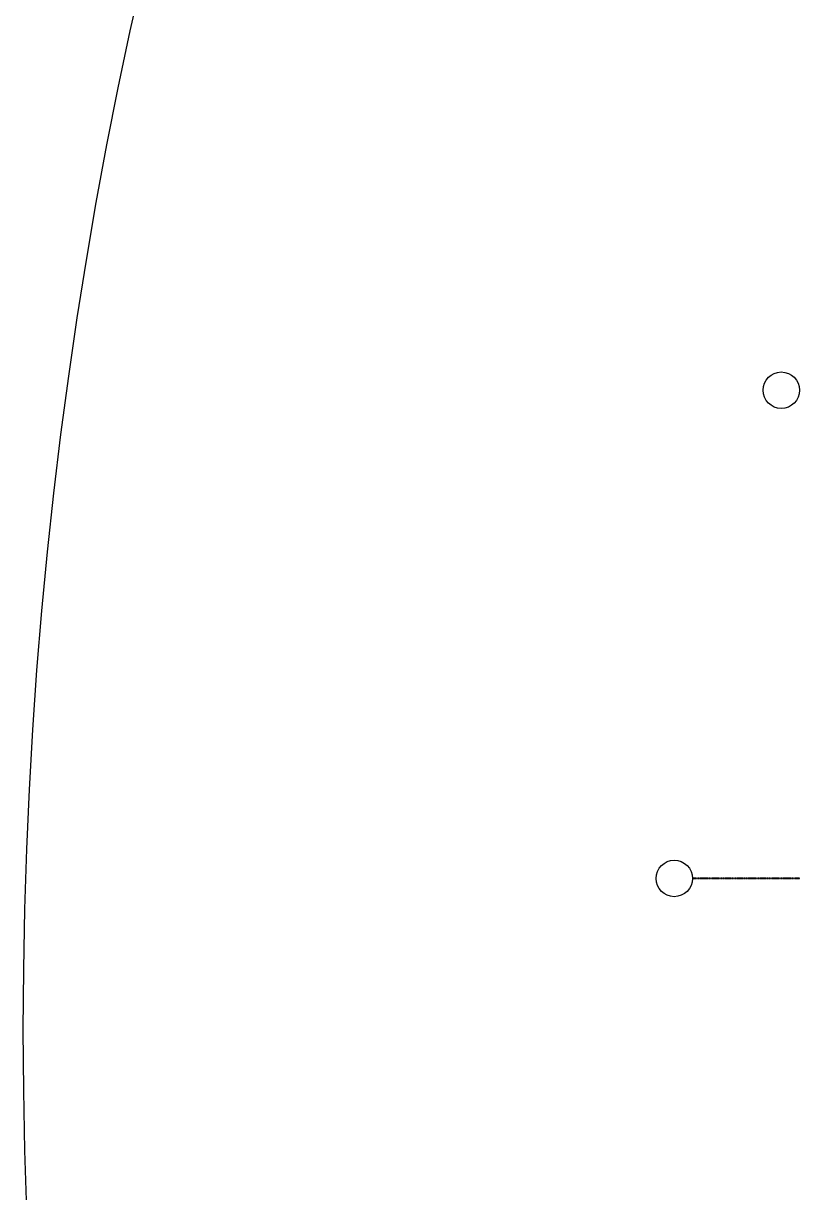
# Model space of a CAD drawing. Header units: inches. Extents: x 734146 to 834146, y 204695 to 304695.
# Drawn here: x 734146 to 742452, y 252955 to 265460 of the extents above; entities that cross this region are included whole.
import ezdxf

# ---------------------------------------------------------------- set-up
doc = ezdxf.new("R2010")
doc.units = ezdxf.units.IN
doc.header["$MEASUREMENT"] = 0

msp = doc.modelspace()

# ---------------------------------------------------------------- linework, layer by layer
for points in [[(741307, 256317), (741307, 256314), (741310, 256314), (741310, 256317)], [(741313, 256317), (741313, 256314), (741316, 256314), (741316, 256317)], [(741319, 256317), (741319, 256314), (741322, 256314), (741322, 256317)], [(741325, 256317), (741325, 256314), (741328, 256314), (741328, 256317)], [(741331, 256317), (741331, 256314), (741334, 256314), (741334, 256317)], [(741337, 256317), (741337, 256314), (741340, 256314), (741340, 256317)], [(741343, 256317), (741343, 256314), (741346, 256314), (741346, 256317)], [(741349, 256317), (741349, 256314), (741352, 256314), (741352, 256317)], [(741355, 256317), (741355, 256314), (741358, 256314), (741358, 256317)], [(741361, 256317), (741361, 256314), (741364, 256314), (741364, 256317)], [(741367, 256317), (741367, 256314), (741370, 256314), (741370, 256317)], [(741373, 256317), (741373, 256314), (741376, 256314), (741376, 256317)], [(741379, 256317), (741379, 256314), (741382, 256314), (741382, 256317)], [(741385, 256317), (741385, 256314), (741388, 256314), (741388, 256317)], [(741391, 256317), (741391, 256314), (741394, 256314), (741394, 256317)], [(741397, 256317), (741397, 256314), (741400, 256314), (741400, 256317)], [(741403, 256317), (741403, 256314), (741406, 256314), (741406, 256317)], [(741409, 256317), (741409, 256314), (741412, 256314), (741412, 256317)], [(741415, 256317), (741415, 256314), (741418, 256314), (741418, 256317)], [(741421, 256317), (741421, 256314), (741424, 256314), (741424, 256317)], [(741427, 256317), (741427, 256314), (741430, 256314), (741430, 256317)], [(741433, 256317), (741433, 256314), (741436, 256314), (741436, 256317)], [(741439, 256317), (741439, 256314), (741442, 256314), (741442, 256317)], [(741445, 256317), (741445, 256314), (741448, 256314), (741448, 256317)], [(741451, 256317), (741451, 256314), (741454, 256314), (741454, 256317)], [(741457, 256317), (741457, 256314), (741460, 256314), (741460, 256317)], [(741463, 256317), (741463, 256314), (741466, 256314), (741466, 256317)], [(741469, 256317), (741469, 256314), (741472, 256314), (741472, 256317)], [(741475, 256317), (741475, 256314), (741478, 256314), (741478, 256317)], [(741481, 256317), (741481, 256314), (741484, 256314), (741484, 256317)], [(741487, 256317), (741487, 256314), (741490, 256314), (741490, 256317)], [(741493, 256317), (741493, 256314), (741496, 256314), (741496, 256317)], [(741499, 256317), (741499, 256314), (741502, 256314), (741502, 256317)], [(741505, 256317), (741505, 256314), (741508, 256314), (741508, 256317)], [(741511, 256317), (741511, 256314), (741514, 256314), (741514, 256317)], [(741517, 256317), (741517, 256314), (741520, 256314), (741520, 256317)], [(741523, 256317), (741523, 256314), (741526, 256314), (741526, 256317)], [(741529, 256317), (741529, 256314), (741532, 256314), (741532, 256317)], [(741535, 256317), (741535, 256314), (741538, 256314), (741538, 256317)], [(741541, 256317), (741541, 256314), (741544, 256314), (741544, 256317)], [(741547, 256317), (741547, 256314), (741550, 256314), (741550, 256317)], [(741553, 256317), (741553, 256314), (741556, 256314), (741556, 256317)], [(741559, 256317), (741559, 256314), (741562, 256314), (741562, 256317)], [(741565, 256317), (741565, 256314), (741568, 256314), (741568, 256317)], [(741571, 256317), (741571, 256314), (741574, 256314), (741574, 256317)], [(741577, 256317), (741577, 256314), (741580, 256314), (741580, 256317)], [(741583, 256317), (741583, 256314), (741586, 256314), (741586, 256317)], [(741589, 256317), (741589, 256314), (741592, 256314), (741592, 256317)], [(741595, 256317), (741595, 256314), (741598, 256314), (741598, 256317)], [(741601, 256317), (741601, 256314), (741604, 256314), (741604, 256317)], [(741607, 256317), (741607, 256314), (741610, 256314), (741610, 256317)], [(741613, 256317), (741613, 256314), (741616, 256314), (741616, 256317)], [(741619, 256317), (741619, 256314), (741622, 256314), (741622, 256317)], [(741625, 256317), (741625, 256314), (741628, 256314), (741628, 256317)], [(741631, 256317), (741631, 256314), (741634, 256314), (741634, 256317)], [(741637, 256317), (741637, 256314), (741640, 256314), (741640, 256317)], [(741643, 256317), (741643, 256314), (741646, 256314), (741646, 256317)], [(741649, 256317), (741649, 256314), (741652, 256314), (741652, 256317)], [(741655, 256317), (741655, 256314), (741658, 256314), (741658, 256317)], [(741661, 256317), (741661, 256314), (741664, 256314), (741664, 256317)], [(741667, 256317), (741667, 256314), (741670, 256314), (741670, 256317)], [(741673, 256317), (741673, 256314), (741676, 256314), (741676, 256317)], [(741679, 256317), (741679, 256314), (741682, 256314), (741682, 256317)], [(741685, 256317), (741685, 256314), (741688, 256314), (741688, 256317)], [(741691, 256317), (741691, 256314), (741694, 256314), (741694, 256317)], [(741697, 256317), (741697, 256314), (741700, 256314), (741700, 256317)], [(741703, 256317), (741703, 256314), (741706, 256314), (741706, 256317)], [(741709, 256317), (741709, 256314), (741712, 256314), (741712, 256317)], [(741715, 256317), (741715, 256314), (741718, 256314), (741718, 256317)], [(741721, 256317), (741721, 256314), (741724, 256314), (741724, 256317)], [(741727, 256317), (741727, 256314), (741730, 256314), (741730, 256317)], [(741733, 256317), (741733, 256314), (741736, 256314), (741736, 256317)], [(741739, 256317), (741739, 256314), (741742, 256314), (741742, 256317)], [(741745, 256317), (741745, 256314), (741748, 256314), (741748, 256317)], [(741751, 256317), (741751, 256314), (741754, 256314), (741754, 256317)], [(741757, 256317), (741757, 256314), (741760, 256314), (741760, 256317)], [(741763, 256317), (741763, 256314), (741766, 256314), (741766, 256317)], [(741769, 256317), (741769, 256314), (741772, 256314), (741772, 256317)], [(741775, 256317), (741775, 256314), (741778, 256314), (741778, 256317)], [(741781, 256317), (741781, 256314), (741784, 256314), (741784, 256317)], [(741787, 256317), (741787, 256314), (741790, 256314), (741790, 256317)], [(741793, 256317), (741793, 256314), (741796, 256314), (741796, 256317)], [(741799, 256317), (741799, 256314), (741802, 256314), (741802, 256317)], [(741805, 256317), (741805, 256314), (741808, 256314), (741808, 256317)], [(741811, 256317), (741811, 256314), (741814, 256314), (741814, 256317)], [(741817, 256317), (741817, 256314), (741820, 256314), (741820, 256317)], [(741823, 256317), (741823, 256314), (741826, 256314), (741826, 256317)], [(741829, 256317), (741829, 256314), (741832, 256314), (741832, 256317)], [(741835, 256317), (741835, 256314), (741838, 256314), (741838, 256317)], [(741841, 256317), (741841, 256314), (741844, 256314), (741844, 256317)], [(741847, 256317), (741847, 256314), (741850, 256314), (741850, 256317)], [(741853, 256317), (741853, 256314), (741856, 256314), (741856, 256317)], [(741859, 256317), (741859, 256314), (741862, 256314), (741862, 256317)], [(741865, 256317), (741865, 256314), (741868, 256314), (741868, 256317)], [(741871, 256317), (741871, 256314), (741874, 256314), (741874, 256317)], [(741877, 256317), (741877, 256314), (741880, 256314), (741880, 256317)], [(741883, 256317), (741883, 256314), (741886, 256314), (741886, 256317)], [(741889, 256317), (741889, 256314), (741892, 256314), (741892, 256317)], [(741895, 256317), (741895, 256314), (741898, 256314), (741898, 256317)], [(741901, 256317), (741901, 256314), (741904, 256314), (741904, 256317)], [(741907, 256317), (741907, 256314), (741910, 256314), (741910, 256317)], [(741913, 256317), (741913, 256314), (741916, 256314), (741916, 256317)], [(741919, 256317), (741919, 256314), (741922, 256314), (741922, 256317)], [(741925, 256317), (741925, 256314), (741928, 256314), (741928, 256317)], [(741931, 256317), (741931, 256314), (741934, 256314), (741934, 256317)], [(741937, 256317), (741937, 256314), (741940, 256314), (741940, 256317)], [(741943, 256317), (741943, 256314), (741946, 256314), (741946, 256317)], [(741949, 256317), (741949, 256314), (741952, 256314), (741952, 256317)], [(741955, 256317), (741955, 256314), (741958, 256314), (741958, 256317)], [(741961, 256317), (741961, 256314), (741964, 256314), (741964, 256317)], [(741967, 256317), (741967, 256314), (741970, 256314), (741970, 256317)], [(741973, 256317), (741973, 256314), (741976, 256314), (741976, 256317)], [(741979, 256317), (741979, 256314), (741982, 256314), (741982, 256317)], [(741985, 256317), (741985, 256314), (741988, 256314), (741988, 256317)], [(741991, 256317), (741991, 256314), (741994, 256314), (741994, 256317)], [(741997, 256317), (741997, 256314), (742000, 256314), (742000, 256317)], [(742003, 256317), (742003, 256314), (742006, 256314), (742006, 256317)], [(742009, 256317), (742009, 256314), (742012, 256314), (742012, 256317)], [(742015, 256317), (742015, 256314), (742018, 256314), (742018, 256317)], [(742021, 256317), (742021, 256314), (742024, 256314), (742024, 256317)], [(742027, 256317), (742027, 256314), (742030, 256314), (742030, 256317)], [(742033, 256317), (742033, 256314), (742036, 256314), (742036, 256317)], [(742039, 256317), (742039, 256314), (742042, 256314), (742042, 256317)], [(742045, 256317), (742045, 256314), (742048, 256314), (742048, 256317)], [(742051, 256317), (742051, 256314), (742054, 256314), (742054, 256317)], [(742057, 256317), (742057, 256314), (742060, 256314), (742060, 256317)], [(742063, 256317), (742063, 256314), (742066, 256314), (742066, 256317)], [(742069, 256317), (742069, 256314), (742072, 256314), (742072, 256317)], [(742075, 256317), (742075, 256314), (742078, 256314), (742078, 256317)], [(742081, 256317), (742081, 256314), (742084, 256314), (742084, 256317)], [(742087, 256317), (742087, 256314), (742090, 256314), (742090, 256317)], [(742093, 256317), (742093, 256314), (742096, 256314), (742096, 256317)], [(742099, 256317), (742099, 256314), (742102, 256314), (742102, 256317)], [(742105, 256317), (742105, 256314), (742108, 256314), (742108, 256317)], [(742111, 256317), (742111, 256314), (742114, 256314), (742114, 256317)], [(742117, 256317), (742117, 256314), (742120, 256314), (742120, 256317)], [(742123, 256317), (742123, 256314), (742126, 256314), (742126, 256317)], [(742129, 256317), (742129, 256314), (742132, 256314), (742132, 256317)], [(742135, 256317), (742135, 256314), (742138, 256314), (742138, 256317)], [(742141, 256317), (742141, 256314), (742144, 256314), (742144, 256317)], [(742147, 256317), (742147, 256314), (742150, 256314), (742150, 256317)], [(742153, 256317), (742153, 256314), (742156, 256314), (742156, 256317)], [(742159, 256317), (742159, 256314), (742162, 256314), (742162, 256317)], [(742165, 256317), (742165, 256314), (742168, 256314), (742168, 256317)], [(742171, 256317), (742171, 256314), (742174, 256314), (742174, 256317)], [(742177, 256317), (742177, 256314), (742180, 256314), (742180, 256317)], [(742183, 256317), (742183, 256314), (742186, 256314), (742186, 256317)], [(742189, 256317), (742189, 256314), (742192, 256314), (742192, 256317)], [(742195, 256317), (742195, 256314), (742198, 256314), (742198, 256317)], [(742201, 256317), (742201, 256314), (742204, 256314), (742204, 256317)], [(742207, 256317), (742207, 256314), (742210, 256314), (742210, 256317)], [(742213, 256317), (742213, 256314), (742216, 256314), (742216, 256317)], [(742219, 256317), (742219, 256314), (742222, 256314), (742222, 256317)], [(742225, 256317), (742225, 256314), (742228, 256314), (742228, 256317)], [(742231, 256317), (742231, 256314), (742234, 256314), (742234, 256317)], [(742237, 256317), (742237, 256314), (742240, 256314), (742240, 256317)], [(742243, 256317), (742243, 256314), (742246, 256314), (742246, 256317)], [(742249, 256317), (742249, 256314), (742252, 256314), (742252, 256317)], [(742255, 256317), (742255, 256314), (742258, 256314), (742258, 256317)], [(742261, 256317), (742261, 256314), (742264, 256314), (742264, 256317)], [(742267, 256317), (742267, 256314), (742270, 256314), (742270, 256317)], [(742273, 256317), (742273, 256314), (742276, 256314), (742276, 256317)], [(742279, 256317), (742279, 256314), (742282, 256314), (742282, 256317)], [(742285, 256317), (742285, 256314), (742288, 256314), (742288, 256317)], [(742291, 256317), (742291, 256314), (742294, 256314), (742294, 256317)], [(742297, 256317), (742297, 256314), (742300, 256314), (742300, 256317)], [(742303, 256317), (742303, 256314), (742306, 256314), (742306, 256317)], [(742309, 256317), (742309, 256314), (742312, 256314), (742312, 256317)], [(742315, 256317), (742315, 256314), (742318, 256314), (742318, 256317)], [(742321, 256317), (742321, 256314), (742324, 256314), (742324, 256317)], [(742327, 256317), (742327, 256314), (742330, 256314), (742330, 256317)], [(742333, 256317), (742333, 256314), (742336, 256314), (742336, 256317)], [(742339, 256317), (742339, 256314), (742342, 256314), (742342, 256317)], [(742345, 256317), (742345, 256314), (742348, 256314), (742348, 256317)], [(742351, 256317), (742351, 256314), (742354, 256314), (742354, 256317)], [(742357, 256317), (742357, 256314), (742360, 256314), (742360, 256317)], [(742363, 256317), (742363, 256314), (742366, 256314), (742366, 256317)], [(742369, 256317), (742369, 256314), (742372, 256314), (742372, 256317)], [(742375, 256317), (742375, 256314), (742378, 256314), (742378, 256317)], [(742381, 256317), (742381, 256314), (742384, 256314), (742384, 256317)], [(742387, 256317), (742387, 256314), (742390, 256314), (742390, 256317)], [(742393, 256317), (742393, 256314), (742396, 256314), (742396, 256317)], [(742399, 256317), (742399, 256314), (742402, 256314), (742402, 256317)], [(742405, 256317), (742405, 256314), (742408, 256314), (742408, 256317)], [(742411, 256317), (742411, 256314), (742414, 256314), (742414, 256317)], [(742417, 256317), (742417, 256314), (742420, 256314), (742420, 256317)], [(742423, 256317), (742423, 256314), (742426, 256314), (742426, 256317)], [(742429, 256317), (742429, 256314), (742432, 256314), (742432, 256317)], [(742435, 256317), (742435, 256314), (742438, 256314), (742438, 256317)], [(742441, 256317), (742441, 256314), (742444, 256314), (742444, 256317)], [(742447, 256317), (742447, 256314), (742450, 256314), (742450, 256317)]]:
    msp.add_lwpolyline(points, close=True)
for centre, radius in [((784146, 254695), 50000), ((742255, 261537), 195), ((741110, 256315), 195)]:
    msp.add_circle(centre, radius)

doc.saveas('drawing.dxf')
